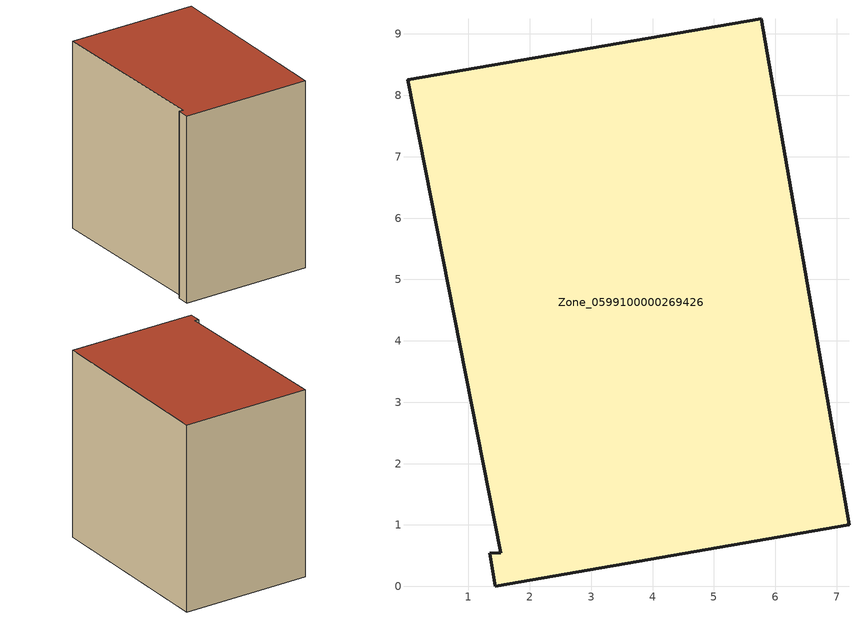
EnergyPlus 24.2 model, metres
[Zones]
Zone_0599100000269426
 floor ground (C_G): 1.35,0.54 1.53,0.55 0.01,8.25 5.77,9.25 7.2,1 1.44,0 z0
 wall outside (C_F): 7.2,1 5.77,9.25 0.01,8.25 1.53,0.55 1.35,0.54 1.44,0 7.2,1 z0:8.52
 roof outside (C_R): 1.53,0.55 1.35,0.54 1.44,0 7.2,1 5.77,9.25 0.01,8.25 z8.52
[BUILDING]
Pand.0599100000269426: North Axis=0; Terrain=City; Loads Convergence Tolerance Value=0.04; Temperature Convergence Tolerance Value=0.4; Solar Distribution=FullExterior; Maximum Number of Warmup Days=25; Minimum Number of Warmup Days=1
[Site:Location]
Rotterdam.The.Hague.AP_ZH_NLD Design_Conditions: Latitude=51.96; Longitude=4.45; Time Zone=1; Elevation=-4.5
[SITE:GROUNDTEMPERATURE:BUILDINGSURFACE]
18, 18, 18, 18, 18, 18, 18, 18, 18, 18, 18, 18
[MATERIAL] Thermal Absorptance=0.9; Solar Absorptance=0.7; Visible Absorptance=0.7
Name | Roughness | Thickness | Conductivity | Density | Specific Heat
G.TI.1946 | MediumSmooth | 0.15 | 1 | 540 | 1210
F.TI.1946 | Rough | 0.3 | 0.857143 | 1920 | 840
R.TI.1946 | MediumRough | 0.2 | 0.1 | 1500 | 1000
[CONSTRUCTION]
C_G: G.TI.1946
C_F: F.TI.1946
C_R: R.TI.1946
[ZONE]
Zone_0599100000269426: Type=1; Multiplier=1; Ceiling Height=Autocalculate; Volume=Autocalculate; Floor Area=autocalculate; Part of Total Floor Area=Yes
[ZONEINFILTRATION:DESIGNFLOWRATE]
Infil_Zone_0599100000269426: Zone or ZoneList or Space or SpaceList=Zone_0599100000269426; Schedule=AlwaysOn; Design Flow Rate Calculation Method=Flow/Area; Flow Rate per Floor Area=0.003; Constant Term Coefficient=1; Temperature Term Coefficient=0; Velocity Term Coefficient=0; Velocity Squared Term Coefficient=0
[HVACTEMPLATE:ZONE:IDEALLOADSAIRSYSTEM]
Zone_0599100000269426: Maximum Heating Supply Air Temperature=50; Minimum Cooling Supply Air Temperature=13; Maximum Heating Supply Air Humidity Ratio=0.0156; Minimum Cooling Supply Air Humidity Ratio=0.0077; Heating Limit=NoLimit; Cooling Limit=NoLimit; Dehumidification Control Type=ConstantSensibleHeatRatio; Cooling Sensible Heat Ratio=0.7; Dehumidification Setpoint=60; Humidification Control Type=None; Humidification Setpoint=30; Outdoor Air Method=None; Outdoor Air Flow Rate per Person=0.00944; Outdoor Air Flow Rate per Zone Floor Area=0; Outdoor Air Flow Rate per Zone=0; Demand Controlled Ventilation Type=None; Outdoor Air Economizer Type=NoEconomizer; Heat Recovery Type=None; Sensible Heat Recovery Effectiveness=0.7; Latent Heat Recovery Effectiveness=0.65
[ZONECONTROL:THERMOSTAT]
ThermostatControl_Zone_0599100000269426: Zone or ZoneList=Zone_0599100000269426; Control Type Schedule=DualSetpointControlType; Control 1=Thermostat_Zone_0599100000269426; Temperature Difference Between Cutout And Setpoint=0
[THERMOSTATSETPOINT:DUALSETPOINT]
Thermostat_Zone_0599100000269426: Heating Setpoint Temperature Schedule=HeatingSetpoint_Zone_0599100000269426; Cooling Setpoint Temperature Schedule=CoolingSetpoint_Zone_0599100000269426
[SCHEDULE:COMPACT]
HeatingSetpoint_Zone_0599100000269426: Through: 12/31, For: AllDays, Until: 24:00, 21
CoolingSetpoint_Zone_0599100000269426: Through: 12/31, For: AllDays, Until: 24:00, 24
DualSetpointControlType: Through: 12/31, For: AllDays, Until: 24:00, 4
AlwaysOn: Through: 12/31, For: AllDays, Until: 24:00, 1
